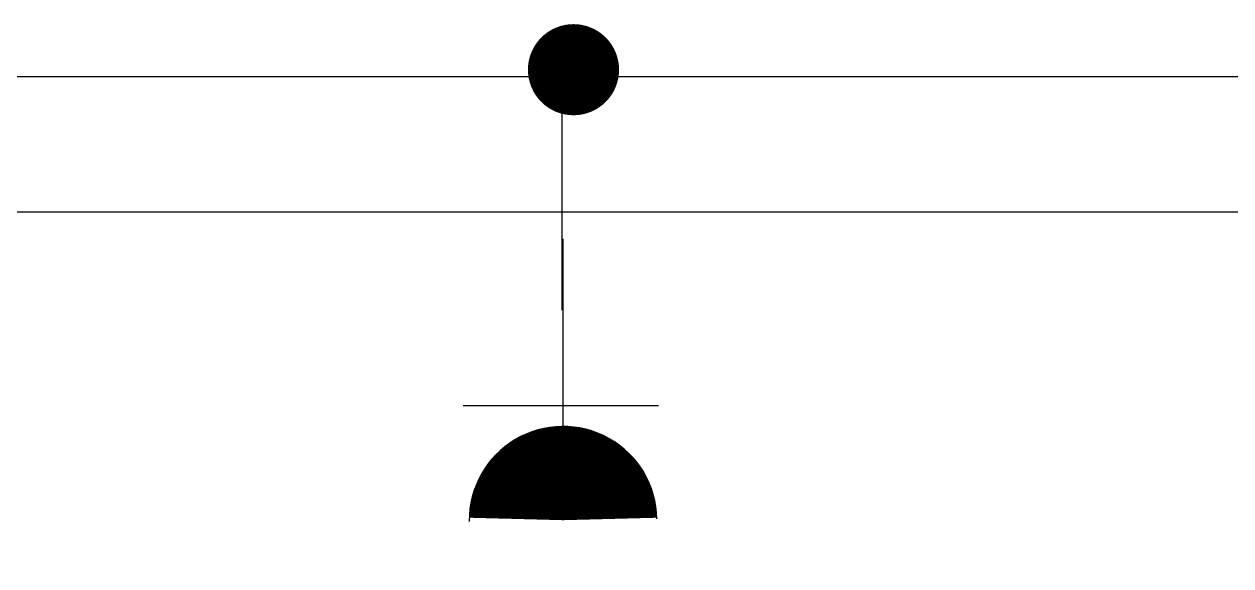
# Model space of a CAD drawing. Extents: x -1439 to 23780, y -1362 to 4476.
# Drawn here: x 1497.9 to 1636.9, y 3785.4 to 3847.8 of the extents above; entities that cross this region are included whole.
import ezdxf

# ---------------------------------------------------------------- set-up
doc = ezdxf.new("R2010")
doc.units = 0
doc.header["$MEASUREMENT"] = 0
for name, color, linetype, lineweight in [('E-KABLO', 7, 'Continuous', 30), ('E-LINYE', 7, 'Continuous', 30), ('E-UPS PRİZ', 7, 'Continuous', 30)]:
    doc.layers.add(name, color=color, linetype=linetype, lineweight=lineweight)

# ---------------------------------------------------------------- blocks, each defined once
blk = doc.blocks.new('100_UPS PRİZ')
at = {"layer": 'E-UPS PRİZ', "color": 4}
for p, q in [((0, 2.4), (0, 0)), ((-1.223, 2.136), (1.279, 2.136))]:
    blk.add_line(p, q, dxfattribs=at)
at = {"layer": 'E-UPS PRİZ', "color": 4, "const_width": 1.2}
blk.add_lwpolyline([(-0.6, 3.584, 0.97398), (0.6, 3.584, 0.97398)], format="xyb", dxfattribs=at)
at = {"layer": 'E-UPS PRİZ', "color": 4}
blk.add_arc((0, 3.6), 1.2, 180.7551, 0.7551, dxfattribs=at)

msp = doc.modelspace()

# ---------------------------------------------------------------- linework, layer by layer
at = {"layer": 'E-KABLO', "color": 5}
msp.add_line((1852.55, 3826.18), (1361.64, 3826.18), dxfattribs=at)
at = {"layer": 'E-KABLO', "color": 4, "const_width": 5.25}
msp.add_lwpolyline([(1561.19, 3845.22, 1), (1561.19, 3839.97, 1)], format="xyb", close=True, dxfattribs=at)
at = {"layer": 'E-LINYE', "color": 4}
for p, q in [((1864, 3841.76), (1348.21, 3841.76)), ((1559.88, 3814.89), (1559.88, 3841.76))]:
    msp.add_line(p, q, dxfattribs=at)

# ---------------------------------------------------------------- block references
at = {"layer": 'E-UPS PRİZ', "xscale": 9, "yscale": 9, "zscale": 9, "rotation": 180}
msp.add_blockref('100_UPS PRİZ', (1559.99, 3823.1), dxfattribs=at)

doc.saveas('drawing.dxf')
